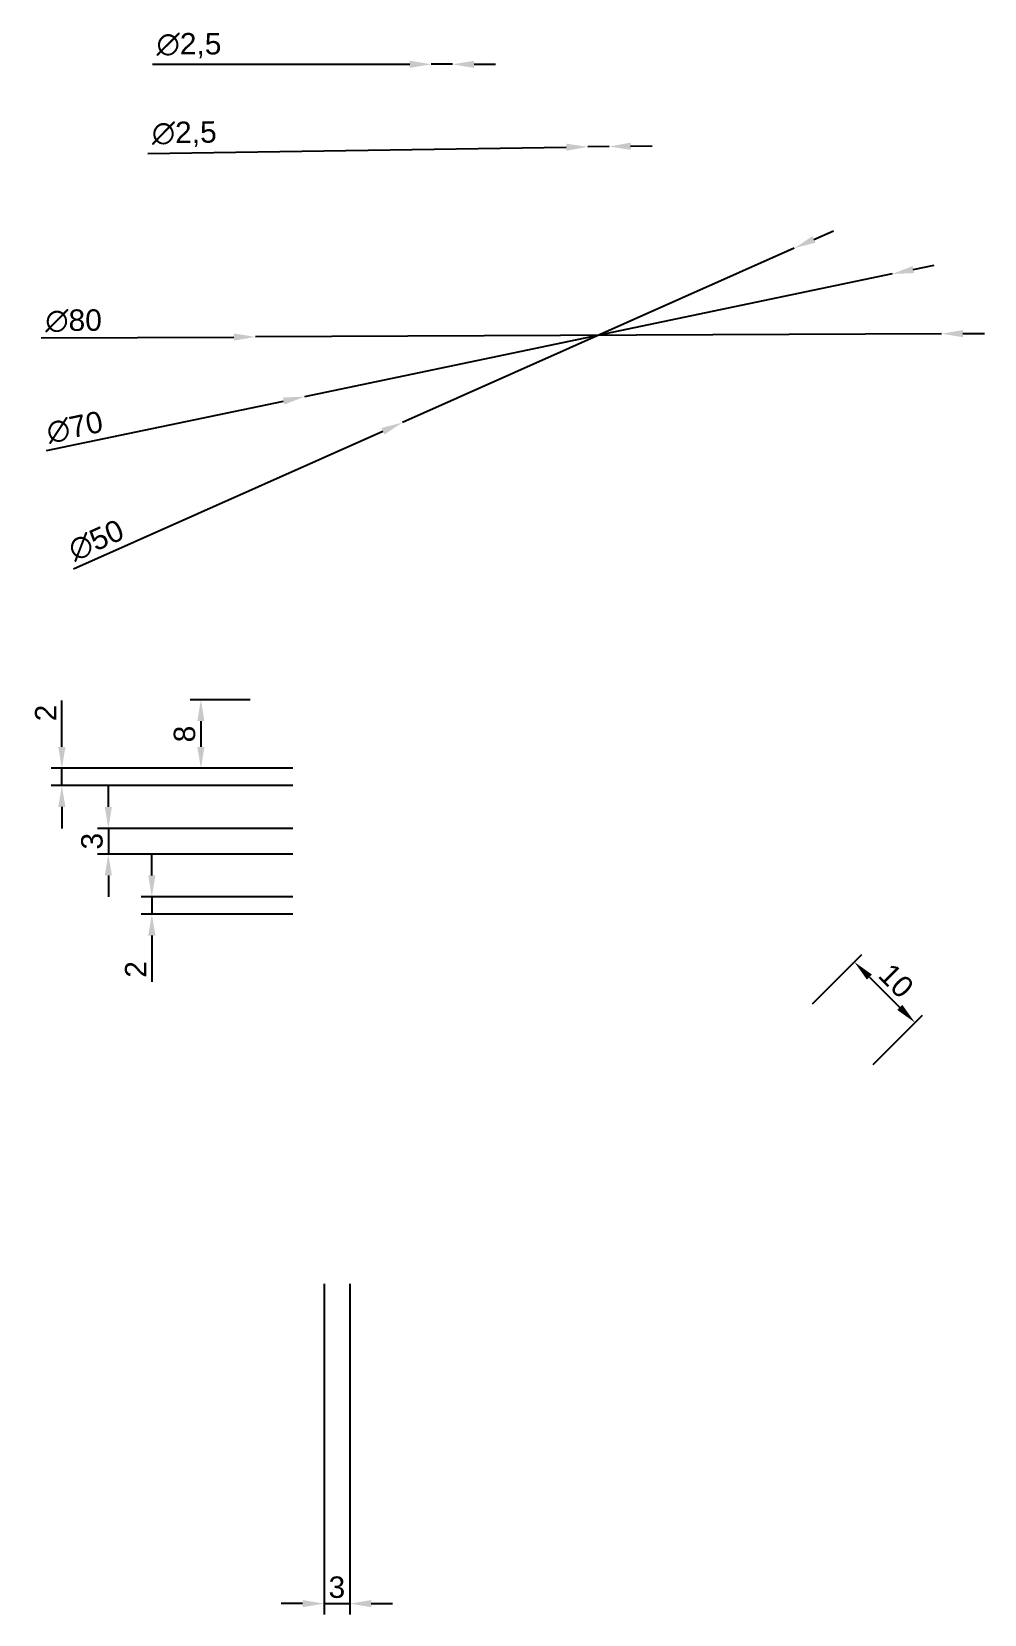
# Paper-space layout 'Layout1' of a CAD drawing. Header units: millimetres. Extents: x 74 to 185, y 6 to 190.
import ezdxf

# ---------------------------------------------------------------- set-up
doc = ezdxf.new("R2010")
doc.units = ezdxf.units.MM
doc.styles.get("Standard").update_dxf_attribs({"font": 'arial.ttf'})
doc.dimstyles.new('ISO-25', dxfattribs={"dimtxt": 2.5, "dimasz": 2.5, "dimexe": 1.25, "dimexo": 0.625, "dimtad": 1, "dimtxsty": 'Standard', "dimcen": 2.5, "dimadec": 0, "dimazin": 0, "dimtfac": 1, "dimtmove": 0, "dimatfit": 3, "dimfxl": 1, "dimarcsym": 0})

# ---------------------------------------------------------------- blocks, each defined once
blk = doc.blocks.new('*D11')
at = {"color": 0, "lineweight": -2, "transparency": 16777216}
for p, q in [((87.92228244462947, 92.00000000000003), (87.92228244462947, 94.50000000000003)), ((104.3750000000001, 89.50000000000004), (86.67228244462947, 89.50000000000003)), ((87.92228244462947, 89.50000000000003), (87.92228244462947, 87.50000000000001)), ((104.3750000000001, 87.50000000000003), (86.67228244462947, 87.50000000000001)), ((87.92228244462947, 85.00000000000001), (87.92228244462947, 79.59413369713508))]:
    blk.add_line(p, q, dxfattribs=at)
at = {"color": 0, "transparency": 16777216}
for points in [[(87.5056157779628, 92.00000000000003), (88.33894911129615, 92.00000000000003), (87.92228244462947, 89.50000000000003)], [(87.5056157779628, 85.00000000000001), (88.33894911129615, 85.00000000000001), (87.92228244462947, 87.50000000000001)]]:
    blk.add_solid(points, dxfattribs=at)
at = {"layer": 'Defpoints', "color": 0, "transparency": 16777216}
for p in [(105.0000000000001, 89.50000000000004), (87.92228244462947, 87.50000000000001), (105.0000000000001, 87.50000000000003)]:
    blk.add_point(p, dxfattribs=at)
at = {"color": 0, "transparency": 16777216, "insert": (86.04216648282866, 81.04706684856751), "char_height": 2.5, "attachment_point": 5, "rotation": 90}
blk.add_mtext('2', dxfattribs=at)
blk = doc.blocks.new('*D12')
at = {"color": 0, "lineweight": -2, "transparency": 16777216}
for p, q in [((82.85110773033786, 100.0000000000001), (82.85110773033786, 102.5000000000001)), ((104.3750000000001, 97.50000000000007), (81.60110773033786, 97.50000000000006)), ((82.85110773033786, 97.50000000000006), (82.85110773033787, 94.50000000000003)), ((104.3750000000001, 94.50000000000004), (81.60110773033787, 94.50000000000003)), ((82.85110773033787, 92.00000000000003), (82.85110773033787, 89.50000000000003))]:
    blk.add_line(p, q, dxfattribs=at)
at = {"color": 0, "transparency": 16777216}
for points in [[(82.43444106367119, 100.0000000000001), (83.26777439700453, 100.0000000000001), (82.85110773033786, 97.50000000000006)], [(82.4344410636712, 92.00000000000003), (83.26777439700454, 92.00000000000003), (82.85110773033787, 94.50000000000003)]]:
    blk.add_solid(points, dxfattribs=at)
at = {"layer": 'Defpoints', "color": 0, "transparency": 16777216}
for p in [(105.0000000000001, 97.50000000000007), (82.85110773033787, 94.50000000000003), (105.0000000000001, 94.50000000000004)]:
    blk.add_point(p, dxfattribs=at)
at = {"color": 0, "transparency": 16777216, "insert": (80.94882260073351, 96), "char_height": 2.5, "attachment_point": 5, "rotation": 90}
blk.add_mtext('3', dxfattribs=at)
blk = doc.blocks.new('*D13')
at = {"color": 0, "lineweight": -2, "transparency": 16777216}
for p, q in [((99.37500000000006, 112.5000000000001), (92.39360923979146, 112.5000000000001)), ((93.64360923979146, 110.0000000000001), (93.64360923979146, 107.0000000000001)), ((99.37500000000006, 104.5000000000001), (92.39360923979146, 104.5000000000001))]:
    blk.add_line(p, q, dxfattribs=at)
at = {"color": 0, "transparency": 16777216}
for points in [[(93.22694257312479, 110.0000000000001), (94.06027590645813, 110.0000000000001), (93.64360923979146, 112.5000000000001)], [(93.22694257312479, 107.0000000000001), (94.06027590645813, 107.0000000000001), (93.64360923979146, 104.5000000000001)]]:
    blk.add_solid(points, dxfattribs=at)
at = {"layer": 'Defpoints', "color": 0, "transparency": 16777216}
for p in [(100.0000000000001, 112.5000000000001), (93.64360923979146, 104.5000000000001), (100.0000000000001, 104.5000000000001)]:
    blk.add_point(p, dxfattribs=at)
at = {"color": 0, "transparency": 16777216, "insert": (91.74217677048725, 108.5), "char_height": 2.5, "attachment_point": 5, "rotation": 90}
blk.add_mtext('8', dxfattribs=at)
blk = doc.blocks.new('*D14')
at = {"color": 0, "lineweight": -2, "transparency": 16777216}
for p, q in [((77.42983295435809, 107), (77.42983295435809, 112.405866302865)), ((104.3750000000001, 104.5000000000001), (76.17983295435809, 104.5)), ((77.42983295435809, 102.5000000000001), (77.42983295435809, 104.5)), ((104.3750000000001, 102.5000000000001), (76.17983295435809, 102.5000000000001)), ((77.42983295435809, 100.0000000000001), (77.42983295435809, 97.50000000000006))]:
    blk.add_line(p, q, dxfattribs=at)
at = {"color": 0, "transparency": 16777216}
for points in [[(77.01316628769142, 107), (77.84649962102476, 107), (77.42983295435809, 104.5)], [(77.01316628769142, 100.0000000000001), (77.84649962102476, 100.0000000000001), (77.42983295435809, 102.5000000000001)]]:
    blk.add_solid(points, dxfattribs=at)
at = {"layer": 'Defpoints', "color": 0, "transparency": 16777216}
for p in [(77.42983295435809, 104.5), (105.0000000000001, 104.5000000000001), (105.0000000000001, 102.5000000000001)]:
    blk.add_point(p, dxfattribs=at)
at = {"color": 0, "transparency": 16777216, "insert": (75.54971699255728, 110.9529331514325), "char_height": 2.5, "attachment_point": 5, "rotation": 90}
blk.add_mtext('2', dxfattribs=at)
blk = doc.blocks.new('*D15')
at = {"color": 0, "lineweight": -2, "transparency": 16777216}
for p, q in [((179.99957240066, 155.1849534113083), (100.0004275993399, 154.8150465886917)), ((182.4995456757013, 155.1965129995151), (184.9995189507425, 155.2080725877219)), ((75.03711995700709, 154.6996191321243), (97.50045432429867, 154.8034870004849))]:
    blk.add_line(p, q, dxfattribs=at)
at = {"color": 0, "transparency": 16777216}
for points in [[(97.49852772626421, 155.2201492129917), (97.50238092233315, 154.386824787978), (100.0004275993399, 154.8150465886917)], [(182.4976190776668, 155.6131752120219), (182.5014722737357, 154.7798507870082), (179.99957240066, 155.1849534113083)]]:
    blk.add_solid(points, dxfattribs=at)
at = {"layer": 'Defpoints', "color": 0, "transparency": 16777216}
for p in [(179.99957240066, 155.1849534113083), (100.0004275993399, 154.8150465886917)]:
    blk.add_point(p, dxfattribs=at)
at = {"color": 0, "transparency": 16777216, "insert": (78.79928094867606, 156.6883866186639), "char_height": 2.5, "attachment_point": 5, "rotation": 0.26492719088596384}
blk.add_mtext('∅80', dxfattribs=at)
blk = doc.blocks.new('*D16')
at = {"color": 0, "lineweight": -2, "transparency": 16777216}
for p, q in [((165.1237427403023, 166.182466218107), (167.4077193530571, 167.1990540561168)), ((162.8397661275476, 165.1658783800973), (117.1602338724524, 144.8341216199027)), ((78.79082604655213, 127.7560687494752), (114.8762572596976, 143.817533781893))]:
    blk.add_line(p, q, dxfattribs=at)
at = {"color": 0, "transparency": 16777216}
for points in [[(164.9543114339674, 166.5631289868995), (165.2931740466373, 165.8018034493145), (162.8397661275476, 165.1658783800973)], [(114.7068259533627, 144.1981965506854), (115.0456885660326, 143.4368710131005), (117.1602338724524, 144.8341216199027)]]:
    blk.add_solid(points, dxfattribs=at)
at = {"layer": 'Defpoints', "color": 0, "transparency": 16777216}
for p in [(162.8397661275476, 165.1658783800973), (117.1602338724524, 144.8341216199027)]:
    blk.add_point(p, dxfattribs=at)
at = {"color": 0, "transparency": 16777216, "insert": (81.43464510410186, 131.0906260264896), "char_height": 2.5, "attachment_point": 5, "rotation": 23.993633782800355}
blk.add_mtext('∅50', dxfattribs=at)
blk = doc.blocks.new('*D17')
at = {"color": 0, "lineweight": -2, "transparency": 16777216}
for p, q in [((176.7082692380086, 162.6650485680049), (179.1554871872092, 163.1760518058719)), ((174.261051288808, 162.1540453301379), (105.738948711192, 147.8459546698621)), ((75.64406831140474, 141.5618469006562), (103.2917307619915, 147.3349514319951))]:
    blk.add_line(p, q, dxfattribs=at)
at = {"color": 0, "transparency": 16777216}
for points in [[(176.6231020316974, 163.072918226205), (176.7934364443197, 162.2571789098048), (174.261051288808, 162.1540453301379)], [(103.2065635556803, 147.7428210901952), (103.3768979683026, 146.927081773795), (105.738948711192, 147.8459546698621)]]:
    blk.add_solid(points, dxfattribs=at)
at = {"layer": 'Defpoints', "color": 0, "transparency": 16777216}
for p in [(174.261051288808, 162.1540453301379), (105.738948711192, 147.8459546698621)]:
    blk.add_point(p, dxfattribs=at)
at = {"color": 0, "transparency": 16777216, "insert": (78.93281507244349, 144.262438721815), "char_height": 2.5, "attachment_point": 5, "rotation": 11.794453688131354}
blk.add_mtext('∅70', dxfattribs=at)
blk = doc.blocks.new('*D18')
at = {"color": 0, "lineweight": -2, "transparency": 16777216}
for p, q in [((87.98607032317412, 186.6099272381325), (118, 186.6099272381325)), ((123, 186.6099272381325), (120.5, 186.6099272381325)), ((125.5, 186.6099272381325), (128, 186.6099272381325))]:
    blk.add_line(p, q, dxfattribs=at)
at = {"color": 0, "transparency": 16777216}
for points in [[(118, 187.0265939047992), (118, 186.1932605714659), (120.5, 186.6099272381325)], [(125.5, 187.0265939047992), (125.5, 186.1932605714659), (123, 186.6099272381325)]]:
    blk.add_solid(points, dxfattribs=at)
at = {"layer": 'Defpoints', "color": 0, "transparency": 16777216}
for p in [(120.5, 186.6099272381325), (123, 186.6099272381325)]:
    blk.add_point(p, dxfattribs=at)
at = {"color": 0, "transparency": 16777216, "insert": (92.25619310625734, 188.7782423813794), "char_height": 2.5, "attachment_point": 5}
blk.add_mtext('∅2,5', dxfattribs=at)
blk = doc.blocks.new('*D19')
at = {"color": 0, "lineweight": -2, "transparency": 16777216}
for p, q in [((87.47338712101657, 176.2134545700313), (136.2504203558296, 176.943852942884)), ((141.2498598813901, 177.0187156857053), (138.7501401186099, 176.9812843142947)), ((143.7495796441704, 177.056147057116), (146.2492994069507, 177.0935784285267))]:
    blk.add_line(p, q, dxfattribs=at)
at = {"color": 0, "transparency": 16777216}
for points in [[(136.2441817939278, 177.3604729033474), (136.2566589177314, 176.5272329824206), (138.7501401186099, 176.9812843142947)], [(143.7433410822686, 177.4727670175794), (143.7558182060722, 176.6395270966526), (141.2498598813901, 177.0187156857053)]]:
    blk.add_solid(points, dxfattribs=at)
at = {"layer": 'Defpoints', "color": 0, "transparency": 16777216}
for p in [(138.7501401186099, 176.9812843142947), (141.2498598813901, 177.0187156857053)]:
    blk.add_point(p, dxfattribs=at)
at = {"color": 0, "transparency": 16777216, "insert": (91.71056604138028, 178.4454612769804), "char_height": 2.5, "attachment_point": 5, "rotation": 0.8578958967747021}
blk.add_mtext('∅2,5', dxfattribs=at)
blk = doc.blocks.new('*D20')
at = {"color": 0, "lineweight": -2, "transparency": 16777216}
for p, q in [((108, 44.375), (108, 5.826121820873709)), ((111, 44.375), (111, 5.826121820873709)), ((105.5, 7.076121820873709), (103, 7.076121820873709)), ((108, 7.076121820873709), (111, 7.076121820873709)), ((113.5, 7.076121820873709), (116, 7.076121820873709))]:
    blk.add_line(p, q, dxfattribs=at)
at = {"color": 0, "transparency": 16777216}
for points in [[(105.5, 7.492788487540376), (105.5, 6.659455154207042), (108, 7.076121820873709)], [(113.5, 7.492788487540376), (113.5, 6.659455154207042), (111, 7.076121820873709)]]:
    blk.add_solid(points, dxfattribs=at)
at = {"layer": 'Defpoints', "color": 0, "transparency": 16777216}
for p in [(108, 45), (111, 45), (111, 7.076121820873709)]:
    blk.add_point(p, dxfattribs=at)
at = {"color": 0, "transparency": 16777216, "insert": (109.5, 8.978406950478075), "char_height": 2.5, "attachment_point": 5}
blk.add_mtext('3', dxfattribs=at)
blk = doc.blocks.new('*D21')
at = {"color": 0, "lineweight": -2, "transparency": 16777216}
for p, q in [((164.9688382331134, 77.03990604497834), (170.7255799490801, 82.79664776094654)), ((171.6094634255636, 80.14499733149711), (175.1449973314971, 76.60946342556454)), ((172.03990604498, 69.96883823311347), (177.7966477609468, 75.7255799490817))]:
    blk.add_line(p, q, dxfattribs=at)
at = {"color": 0, "transparency": 16777216}
for points in [[(171.904091251058, 80.43962515699153), (171.3148356000693, 79.85036950600269), (169.841696472597, 81.91276428446324)], [(175.4396251569914, 76.90409125105896), (174.8503695060027, 76.31483560007013), (176.9127642844637, 74.8416964725984)]]:
    blk.add_solid(points, dxfattribs=at)
at = {"layer": 'Defpoints', "color": 0, "transparency": 16777216}
for p in [(164.5268964948718, 76.59796430673669), (176.9127642844637, 74.8416964725984), (171.5979643067385, 69.52689649487183)]:
    blk.add_point(p, dxfattribs=at)
at = {"color": 0, "transparency": 16777216, "insert": (174.7217461715435, 79.72174617154431), "char_height": 2.5, "attachment_point": 5, "rotation": 315.0000000000074}
blk.add_mtext('10', dxfattribs=at)

psp = doc.layouts.get("Layout1")

# ---------------------------------------------------------------- dimensions: what is measured, and where the dimension line sits
for p1, p2, picture, middle in [((123, 186.6099272381325), (120.5, 186.6099272381325), '*D18', (92.25619310625734, 186.6099272381325)), ((141.2498598813901, 177.0187156857053), (138.7501401186099, 176.9812843142947), '*D19', (91.74303124516517, 176.2773891907764)), ((162.8397661275476, 165.1658783800973), (117.1602338724524, 144.8341216199027), '*D16', (82.23626552752563, 129.2896185474006)), ((174.261051288808, 162.1540453301379), (105.738948711192, 147.8459546698621), '*D17', (79.33576169111623, 142.3327088791984)), ((179.99957240066, 155.1849534113083), (100.0004275993399, 154.8150465886917), '*D15', (78.80839614919927, 154.717057078454))]:
    dim = psp.add_diameter_dim_2p(p1=p1, p2=p2, dimstyle='ISO-25', override={"dimlfac": -1})
    dim.commit()
    dim.dimension.update_dxf_attribs({"geometry": picture, "text_midpoint": middle, "dimtype": 163})
for p1, p2, distance, picture, middle in [((105, 102.5), (105, 104.5), 27.57016704564191, '*D14', (75.54971699255728, 110.9529331514325)), ((100, 112.5), (100, 104.5), -6.356390760208541, '*D13', (91.74217677048725, 108.5)), ((105, 97.50000000000001), (105, 94.50000000000001), -22.148892269662127, '*D12', (80.94882260073351, 96)), ((105, 89.50000000000001), (105, 87.5), -17.077717555370526, '*D11', (86.04216648282866, 81.04706684856751)), ((164.5268964948718, 76.59796430673669), (171.5979643067385, 69.52689649487183), 7.516262209800157, '*D21', (174.7217461715435, 79.72174617154431))]:
    dim = psp.add_aligned_dim(p1=p1, p2=p2, distance=distance, dimstyle='ISO-25', override={"dimlfac": -1})
    dim.commit()
    dim.dimension.update_dxf_attribs({"geometry": picture, "text_midpoint": middle})
dim = psp.add_aligned_dim(p1=(108, 45), p2=(111, 45), distance=-37.92387817912629, dimstyle='ISO-25')
dim.commit()
dim.dimension.update_dxf_attribs({"geometry": '*D20', "text_midpoint": (109.5, 8.978406950478075)})

doc.saveas('drawing.dxf')
